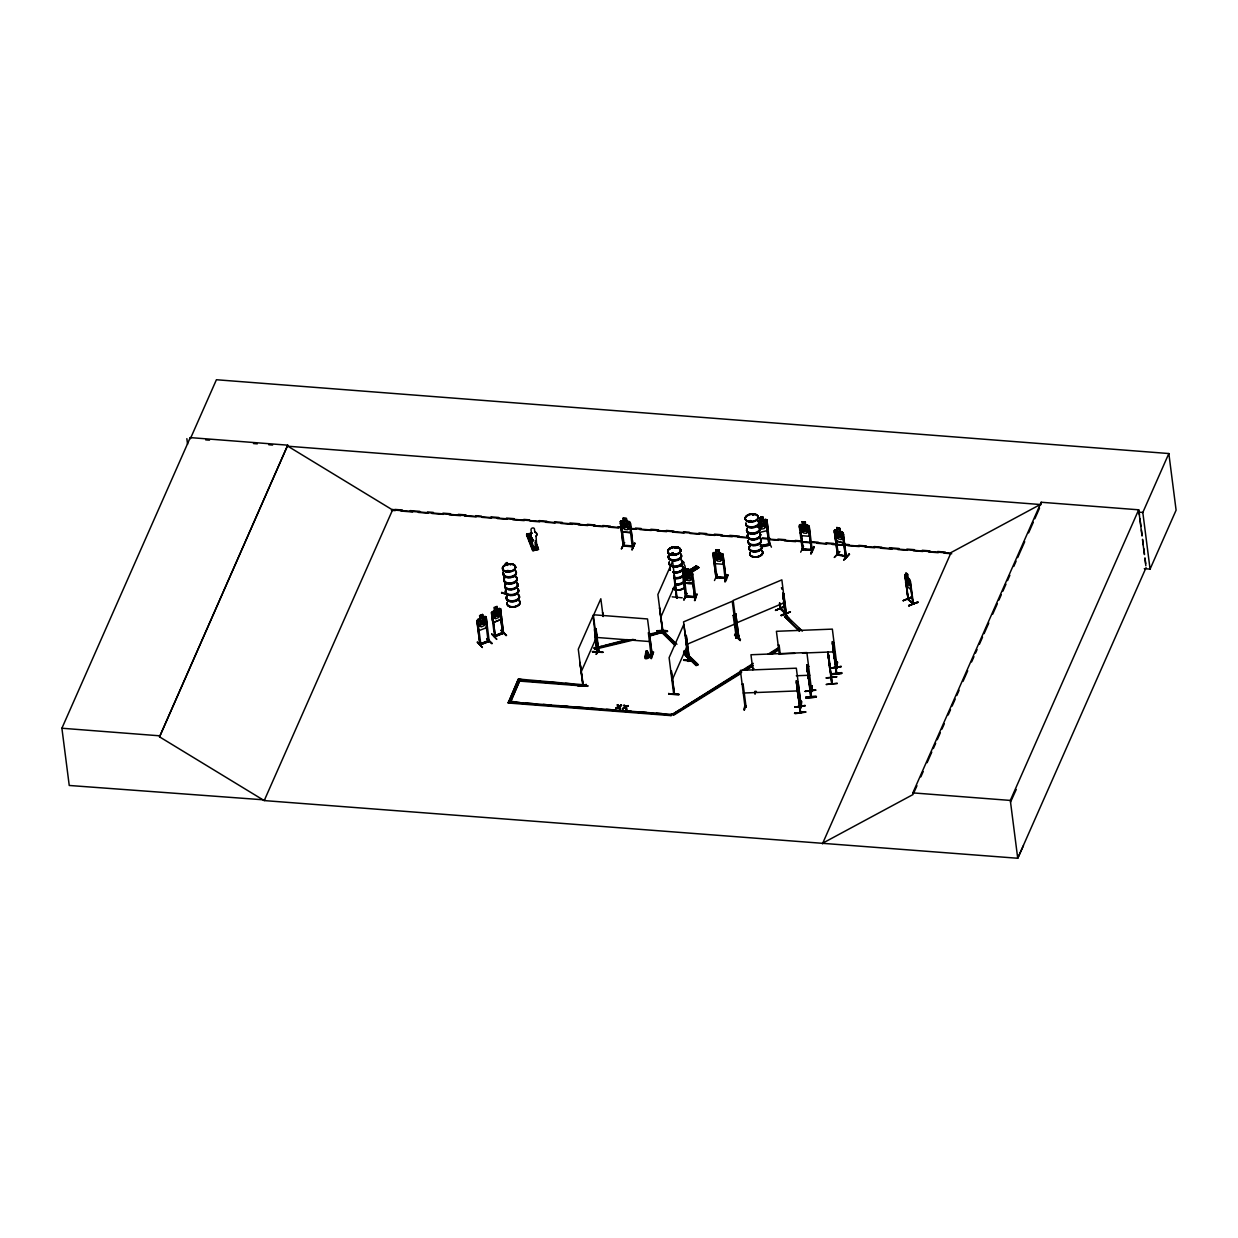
<?xml version="1.0" encoding="UTF-8"?>
<svg xmlns="http://www.w3.org/2000/svg" width="1238" height="1238" viewBox="0 0 1238 1238"><rect width="100%" height="100%" fill="white"/><g stroke="black" fill="none" stroke-linecap="round" stroke-linejoin="round"><path stroke-width="1.5" d="M587.694 686.316L577.512 685.604L587.756 685.666M587.802 685.976L577.604 684.831M657.099 630.978C666.369 628.811 675.236 633.144 657.099 630.978L667.39 631.38L657.223 630.637M668.799 693.729L678.935 694.162M678.857 694.812L668.69 694.1L678.966 694.487M479.818 644.874C482.015 644.967 479.973 642.599 480.994 644.689M488.964 640.325L479.71 644.054L480.901 643.806M488.112 640.634L488.468 641.717L479.973 644.766M499.657 610.736L502.767 633.608L499.657 610.736L500.663 610.582L503.386 633.051L494.318 636.703L494.256 635.79L503.139 632.216M535.574 547.041L535.033 547.784L535.296 546.345M645.71 656.094L646.329 655.598C643.621 643.961 652.72 657.007 647.551 657.517C641.826 658.368 649.687 642.599 645.524 656.682M838.157 554.284L837.136 554.005L846.235 556.388M837.244 554.872L838.435 554.903L837.476 554.609M845.214 556.156L845.987 556.404M846.513 557.007L845.322 556.945L846.111 557.193M582.603 685.604L583.16 684.413M597.242 651.405L597.459 652.937L593.002 615.89L578.285 649.207L582.928 685.697L582.696 684.227M596.995 652.89L594.874 635.651M662.872 630.39L659.529 607.734L662.438 630.39M677.093 598.171L672.59 561.247L657.873 594.549L662.624 630.916M671.46 670.903L674.447 693.636C673.751 691.454 673.689 695.199 674.292 692.769M673.689 694.131L669.108 657.688L683.825 624.37L688.87 660.844M674.401 693.636L671.12 670.888M688.591 661.386L683.546 621.878L732.231 601.281L737.043 637.972L735.976 638.096L736.827 636.827L737.167 637.849M645.865 657.192L647.01 651.018L649.083 656.759M783.02 598.991L783.267 596.762M910.843 587.121L910.564 589.458L906.479 585.605M743.094 684.103L742.119 684.366L743.094 684.103L746.081 706.975L744.936 707.053L745.059 705.908L746.003 706.387M743.976 710.086L745.23 703.308L744.471 709.947M744.44 709.622L745.199 703.664M745.059 707.037L746.081 706.975M744.812 706.202L745.787 705.908M745.895 706.697L745.941 706.186M754.963 691.253L755.056 694.317M778.176 645.075L779.12 645.029L780.265 654.345M797.133 681.999L798.092 681.968L797.133 681.999L800.119 704.933L801.079 704.84L796.328 668.195L740.386 670.377L745.028 707.022M799.825 704.298L800.986 703.788M800.971 704.004L799.934 703.834M801.28 707.796L801.466 701.157M800.816 707.78L801.59 701.513M807.718 666.384L808.662 666.338L807.718 666.384L810.333 691.562M810.41 688.668L810.735 688.993M810.41 688.467L811.432 688.452L810.627 688.173M811.308 692.243L812.113 685.883M811.447 692.181L812.159 685.898M833.174 642.94L834.118 642.893L833.174 642.94L836.145 665.874L836.996 664.945M835.96 665.595L837.12 665.549M837.414 662.051L836.749 668.799L837.492 662.082M603.37 652.256L593.157 651.652M501.576 592.925L506.868 594.085M799.547 705.892L800.228 707.208L796.854 684.444M799.655 706.728L800.615 712.732L796.421 682.742M799.717 706.666L800.646 712.639M810.225 691.098L810.704 697.025M810.844 691.531L811.246 697.087L811.076 695.679M829.15 662.964L829.197 660.535L832.153 683.809L831.193 676.907M832.679 643.373L836.64 673.658L836.114 667.576M775.653 610.489L784.49 606.372M912.36 596.995L903.059 600.77L912.36 596.639M582.494 684.769L586.162 685.001L518.397 679.043L508.214 702.998L671.058 715.626L671.6 714.403L508.756 701.791M481.783 621.321L484.104 617.777L482.588 621.755C486.874 623.596 484.027 626.49 482.062 622.59L479.771 626.366L481.334 622.25L479.013 619.82L482.015 621.213M486.379 627.635L487.138 624.494L486.457 627.697L479.261 630.513L478.023 628.177M493.792 622.312L492.384 619.99L493.73 622.435L500.879 619.557L501.405 616.338M500.879 619.557L500.601 608.879L497.428 609.127M508.787 571.136L507.301 570.579L507.797 571.445M510.335 564.807L510.505 564.992M672.745 553.51L672.079 554.562L673.426 554.16M672.605 554.253L672.559 553.572M673.116 554.547L673.611 553.742L672.079 553.959M676.118 548.047L675.097 548.078L676.087 547.753M675.174 548.233L676.18 548.155M749.919 520.625L749.949 521.724L751.358 521.136M751.451 520.919C748.154 520.641 751.435 520.331 750.77 521.461M751.141 520.811L750.151 520.873M752.89 515.317L753.029 514.606M752.859 514.606L753.679 515.116L752.689 515.209M496.221 612.872L493.436 611.696L495.742 614.11L494.179 618.242L496.469 614.466C498.156 618.412 501.638 615.425 496.995 613.63L498.558 609.746L496.283 612.841M535.017 547.536L534.708 546.345M534.909 547.676L534.847 547.196M535.126 546.886L535.497 547.01M762.159 523.705L764.744 520.579L763.057 524.308L765.672 527.079L762.469 525.067C761.695 529.818 757.78 529.075 761.68 524.633L759.188 521.956L762.252 523.844M831.255 677.805L831.781 683.856L828.392 657.44M835.727 667.653L836.269 673.704L836.517 672.234M836.238 668.025L832.88 645.385M836.176 673.147L832.338 641.516L832.586 644.797M835.17 538.066L836.455 541.083L843.449 542.909L844.115 540.402M690.727 660.488L685.481 655.49L690.773 660.813M735.109 634.49L740.014 639.613M477.311 642.383L482.309 647.412M491.734 634.258L496.809 639.365L491.765 633.825M688.111 658.337L689.318 658.074L686.131 635.295L685.31 635.636L686.316 635.465L689.148 658.183M736.146 638.003L736.997 637.663M737.028 637.106L736.115 637.462M737.074 637.91L733.995 615.054L733.175 615.41L736.409 638.251L735.867 637.276M737.833 636.27L738.838 635.837L738.08 636.239M738.777 636.765L735.759 613.862L734.939 614.218L737.987 637.106L733.175 600.445L781.859 579.864L786.44 616.509L791.794 621.615M785.666 615.75L786.703 615.596M785.712 616.632L786.625 616.245M785.774 616.57L786.718 616.462L783.809 593.807L782.803 593.977L785.944 616.849L782.803 593.977M625.36 524.51L628.068 522.266L626.366 525.314L628.997 528.781L625.778 525.856C624.927 530.112 621.151 528.347 624.989 525.191L622.497 521.832L625.546 524.448M693.435 580.699L692.723 583.516L693.512 580.823M722.992 564.157L723.905 561.51L723.085 564.265L715.27 563.646L713.908 560.737L715.332 563.569M810.132 533.516L809.312 536.271L801.497 535.667L800.135 532.742M506.853 593.822C504.98 593.513 507.023 592.987 506.884 593.745M480.901 644.704L477.837 621.847L477.001 622.172L479.988 645.044L477.017 620.64L477.853 619.248L484.986 616.462L486.178 617.019L489.227 641.377L488.36 640.882M502.52 632.494L503.556 632.37M494.612 636.874L503.572 633.237L500.539 608.833M534.971 547.753L535.048 547.521M839.89 551.73L834.226 557.471M768.86 544.472L766.059 521.786L767.065 521.771L766.152 521.987M624.091 542.693L621.321 548.976L624.571 542.646M596.453 654.283L599.177 647.691L596.02 654.314M686.796 593.172L684.15 599.749M714.481 580.529L717.235 574.277M595.37 628.904L598.496 651.049M602.952 616.447L602.596 612.531L603.308 616.478M597.846 651.389L593.373 614.76L647.52 618.954L652.287 655.382L651.064 655.521L652.194 655.598M598.542 651.853L595.726 628.919M583.036 685.558L579.941 662.376L583.284 685.14M594.41 629.631L597.397 652.937M595.973 628.811L595.045 628.749L595.973 628.811L598.233 651.528M592.445 651.869L602.751 652.256L592.569 651.482M598.898 650.894L597.985 650.337M682.215 597.815L672.157 596.84M695.601 597.583L685.635 596.855L682.587 572.513L683.515 571.6L691.284 572.204L692.584 573.24L695.802 597.381L694.58 597.521L691.872 574.649L692.785 574.711L691.779 574.865L694.766 597.567M685.434 568.969L688.761 569.248L689.102 572.095L690.789 573.24L691.454 578.44L690.061 580.529L686.966 580.297L685.001 577.945L684.335 572.73L685.883 571.925L685.434 568.969L688.761 569.217M683.747 574.045L682.742 574.2L683.747 574.045L686.765 596.716L685.635 596.639M650.987 654.933L652.178 654.562L651.064 655.521L648.356 632.649L649.285 632.726L652.086 655.598L651.296 654.422M683.515 580.049L684.893 582.897C703.339 582.556 683.825 586.58 683.515 580.049M651.436 658.616L653.556 651.9L650.971 658.554M677.232 596.917L676.66 598.202L674.354 575.005L673.751 575.546M689.102 572.08L690.789 573.209M684.088 599.796L686.363 593.575M683.67 599.826L686.842 593.497M685.45 596.051L695.601 596.762M694.503 596.917L695.493 596.499M694.673 597.521L694.564 596.468M694.456 600.507L697.056 593.884L694.967 600.631M688.22 661.417L685.589 638.127L688.916 660.891M668.69 694.162L668.783 693.342M692.135 660.999L683.732 659.993M264.653 799.903L69.235 785.465L61.9 728.238L190.25 437.602L287.742 445.169L159.532 736.858L264.22 800.584L1017.729 858.259L1023.455 845.631M159.532 736.858L287.742 445.169M264.22 800.584L392.864 509.267M508.214 702.998L517.855 680.266L585.528 685.496L586.069 684.289M510.737 701.946L519.836 680.405L510.644 701.234L520.254 702.673M621.259 520.858L620.238 521.74L621.197 520.765L628.95 521.353L630.235 522.498L633.129 546.84L630.266 522.436M620.269 521.678L623.24 546.051L620.517 523.148L621.445 523.21L624.354 546.097L623.116 545.184M621.445 523.21L620.424 523.365M623.441 520.997L623.116 518.149L626.443 518.397L626.707 521.275L628.455 522.405L629.121 527.605L627.743 529.709L624.633 529.462L622.683 527.109L622.018 521.91L623.565 521.105L623.24 518.242M626.799 521.198L626.32 518.552L623.209 518.32M622.575 532.061L621.228 529.152L622.575 532.061L630.405 532.68L631.194 529.988M629.538 523.844L630.467 523.906L629.538 523.844L632.247 546.701L632.231 545.664L633.16 545.958M624.169 545.308L624.246 546.082M593.482 615.41L600.832 598.759L603.076 616.168M624.37 545.293L633.268 545.973M632.169 546.113L633.252 545.741M632.247 546.701L632.479 545.618M634.769 543.095L632.045 549.811L634.815 543.142M632.045 549.811L634.939 543.513M581.195 671.863L595.911 638.545M519.836 681.117L585.62 686.208L586.162 685.001M660.783 617.205L675.499 583.903M695.663 597.35L685.728 596.639L682.711 572.56L683.531 571.6L691.284 572.157L692.537 573.349L691.222 572.327M715.997 577.651L712.918 553.324L716.276 552.612L715.92 549.827M716.152 552.519L715.796 549.734L719.139 549.981L719.386 552.86L721.15 553.99L721.816 559.189L720.423 561.294L717.328 561.046L715.378 558.694L714.697 553.494L716.245 552.69M714.125 554.794L713.119 554.949L714.125 554.794L717.034 577.682L716.121 576.537M713.042 553.371L713.955 552.442L722.915 554.082L725.979 578.425L722.946 554.02L719.386 552.86L719.139 549.981M722.234 555.429L723.147 555.491L722.234 555.429L725.128 578.347M717.034 576.629L715.796 576.769M672.002 680.343L686.719 647.025M725.731 577.573C704.685 575.995 726.985 578.053 725.948 577.558M728.052 575.175C722.497 591.594 725.375 572.59 728.052 575.19M724.725 581.396L727.495 574.726M724.864 581.349L727.573 575.082M671.058 715.626L671.507 713.692M802.023 521.74L805.35 522.003L802.023 521.74L802.472 524.695L800.924 525.5L801.59 530.7L803.539 533.052L806.65 533.299L808.027 531.195L807.362 525.995L805.582 524.943L805.35 522.003M800.259 527.017L799.33 526.955L800.259 527.017L803.183 549.734L800.352 526.8M805.675 524.85L809.172 526.026L812.283 550.384L803.183 549.099L811.385 549.208M808.352 527.651L809.373 527.512L808.352 527.651L811.478 550.074M803.555 546.376L800.677 552.179M811.184 549.502L812.174 549.564M810.952 553.401C819.602 532.185 804.623 568.567 814.279 547.181M813.799 547.088L810.921 552.937M822.45 843.836L951.109 552.519L1039.734 504.81M822.744 843.155L913.04 794.533L912.839 792.877L1041.189 502.257L1138.681 509.808L1142.024 535.915M913.83 792.769L916.956 785.697M920.855 776.845L923.192 771.553M927.092 762.701L931.781 752.1M933.344 748.557L935.68 743.264M937.243 739.72L940.369 732.648M941.932 729.12L944.285 723.812M948.184 714.976L950.521 709.668M952.084 706.14L955.21 699.068M956.773 695.524L959.11 690.216M963.009 681.38L967.698 670.779M971.598 661.928L973.95 656.635M975.513 653.091L977.076 649.563M979.413 644.255L982.539 637.183M984.102 633.639L988.791 623.039M992.69 614.203L997.379 603.587M998.927 600.059L1001.279 594.751M1002.842 591.222L1005.968 584.15M1007.515 580.607L1009.868 575.299M1013.767 566.462L1016.104 561.154M1017.667 557.626L1024.708 541.718M1028.608 532.866L1033.297 522.266M1034.844 518.722L1039.533 508.122M1146.079 567.623L1017.729 858.259L1010.316 800.429L1138.681 509.808M1144.299 568.66L1150.071 569.109L1142.813 512.47L1168.842 453.541L216.418 379.741L190.389 438.67L190.25 437.602M1150.071 569.109L1176.1 510.18L1168.842 453.541M1010.533 802.085L1016.259 789.457M684.599 582.293L689.597 572.142M780.574 608.431L780.884 608.291M780.574 609.266L779.414 603.107M785.202 612.206L785.418 613.646L780.064 608.802M784.861 613.166L783.437 601.807M905.365 576.985L908.119 599.625L905.024 574.432L909.945 579.709L913.071 604.067L909.62 580.916L910.425 581.226L913.381 603.927L907.593 598.403L908.491 598.65M912.437 602.813L913.304 603.014L912.53 603.571M494.117 635.914L494.643 636.905L491.424 612.516L494.395 610.349M491.594 612.562L499.347 608.276L500.601 608.879M506.961 571.322C510.489 571.646 505.893 570.656 508.462 570.517M749.624 520.842L750.29 521.538M749.748 520.78L750.971 520.641M760.952 545.803L768.783 543.884M769.773 543.652C771.8 547.66 747.087 547.103 769.974 544.194M533.021 539.969L530.793 540.341L532.974 539.691M535.187 540.588L538.592 549.486L532.711 550.771L526.521 534.785L532.015 533.269M531.969 532.974L526.831 534.073L533.114 550.492L526.846 534.537L527.868 534.151L534.367 550.415M531.427 533.733L530.777 533.888M535.11 544.116L536.936 549.842M526.831 534.073L533.392 549.935L537.725 549.007L537.973 547.738L538.174 549.223L537.168 549.44M836.764 527.527L839.751 528.301L836.764 527.527L837.074 530.375L836.888 527.636M837.414 554.918L834.273 530.529L835.093 529.787L843.217 532.851L846.235 557.193M835.263 532.417L834.443 532.201L835.263 532.417L838.018 555.119M840.06 531.148L839.751 528.301L842.242 537.741L841.035 539.582L838.25 538.855L836.47 536.24L835.805 531.04L837.182 530.498M841.979 531.659L843.155 532.913L846.235 557.239M836.455 541.083L843.449 542.909M842.521 534.321L843.527 534.336L842.521 534.321L845.492 557.023M837.461 553.819L837.337 554.856L846.359 556.93M845.415 556.976L845.399 555.924M849.036 553.726C846.529 559.53 838.018 563.832 849.578 554.33M843.852 559.978L849.191 554.175M780.095 608.864L780.451 607.827M907.733 599.146L913.01 604.02M811.509 688.421L811.432 689.287L806.897 652.565L750.955 654.747L752.89 669.851M683.577 571.693L682.664 572.621L683.562 571.755M835.093 529.787L834.211 530.591L837.646 554.655M506.915 562.47C501.7 567.577 509.236 558.694 507.301 565.441M508.725 564.126L507.224 565.41L506.853 562.625M501.56 593.017L501.839 592.228M507.271 570.532L507.487 571.414M532.928 540.387L530.762 540.108L532.944 539.443M694.797 566.958C699.857 563.847 691.408 571.306 689.195 571.585M696.499 566.431L688.777 571.352M598.821 650.677L597.753 650.6M716.013 577.372L726.025 578.131M802.224 549.378L812.376 550.167M835.851 664.775L836.888 664.698M836.857 664.976L836.037 665.007M836.95 665.796L832.354 629.121L776.412 631.303L779.321 654.391M811.509 689.241L810.704 689.318M799.934 704.67L800.986 704.623M800.847 704.066L799.903 703.788M506.327 592.832L506.512 593.606M506.373 594.271L503.108 571.476M685.156 573.101L684.815 567.7A2.352 1.207 57 0 0 684.103 564.543L683.778 562.253M689.845 570.192L691.206 569.078L693.651 570.579L691.206 569.078M692.444 568.273C698.959 570.997 689.535 568.784 693.837 567.375L696.267 568.675M685.512 573.008L696.189 566.06L698.851 567.669L691.16 572.621M688.607 571.136L696.189 566.06M688.993 573.055L698.201 567.221M698.82 567.685L690.68 572.358L698.665 567.468M620.749 705.026L618.938 706.697L621.522 705.087L620.811 705.505M625.778 707.563L625.469 706.728L628.115 705.598L625.778 707.563L626.722 709.374L625.113 707.409L622.497 709.034L625.113 707.409M628.177 706.062L625.53 707.208L623.952 705.273L624.819 705.815M618.536 706.898L615.905 708.523L618.536 706.898L620.13 708.863L619.139 706.589L621.522 705.087M615.859 708.059L618.288 706.542L617.36 704.762L618.938 706.697M615.905 708.523L618.288 706.542M620.13 708.863L619.186 707.053L621.584 705.552M622.435 708.569L624.865 707.053L622.497 709.034M628.115 705.598L625.716 707.099L626.722 709.374M740.138 673.936L673.58 715.255L672.203 714.481L753.292 663.367M767.9 654.298L779.259 647.242M672.203 714.481L680.327 709.436M683.562 707.424L740.386 672.141M743.636 670.129L751.76 665.085M769.618 654.004L777.727 648.96M672.11 713.769L673.487 714.558L741.67 672.219M744.92 670.207L753.044 665.162M770.903 654.066L779.012 649.037M746.638 669.897L753.122 665.874M772.605 653.772L779.104 649.749M785.526 615.797L786.424 615.456M527.249 534.661L533.485 550.57M480.886 643.868L487.973 640.975M684.335 572.745L685.883 571.941M691.191 569.898L692.382 569.743L691.485 570.486M685.744 595.788L686.548 595.88M686.471 596.143L686.564 596.917M598.728 650.662L597.939 650.615M598.836 651.482L596.066 628.595M623.55 545.772L633.469 546.577M633.222 546.809L623.426 546.051M725.917 578.394L716.013 577.604L712.949 553.262M802.332 549.393C802.889 547.8 802.719 548.589 802.317 549.687L799.144 525.33L802.503 524.633M812.143 550.399L802.332 549.657M836.161 673.039L836.501 672.389M810.72 696.313L811.292 696.963L808.228 673.828L808.089 675.948M784.706 606.218L775.406 610.334L784.768 606.682M780.621 609.204L780.203 603.401M781.023 615.131L790.386 611.835L781.333 615.75M781.085 615.503L790.401 611.881M907.609 574.37L909.002 585.559L906.201 581.009L905.953 572.714L907.717 574.324M905.551 582.386L906.448 585.667L905.659 582.355M910.425 581.226L909.62 580.916M908.042 599.006L912.391 602.937M908.63 605.49L918.054 602.318L908.677 605.568M735.124 614.388L735.945 614.033M734.18 615.224L733.175 615.41M782.989 594.147L783.809 593.807M784.583 613.646L789.426 618.691M740.479 639.473C723.317 622.853 751.512 652.225 734.923 635.017M688.142 657.378L689.21 657.254L688.436 657.657M689.241 657.486L688.343 657.657M737.848 636.874L738.668 636.533L735.759 613.862M738.947 636.688L738.158 637.028M688.297 658.508L689.21 658.121M675.252 645.741L661.231 631.767L662.995 631.009L676.938 644.271M661.324 632.479L663.088 631.72L675.639 643.652M645.865 654.825C640.17 664.249 659.096 653.54 645.88 654.902M736.084 623.116L784.768 602.519M686.456 644.534L735.124 623.937M799.408 631.287L784.567 616.555L786.347 615.797L802.425 631.101M784.66 617.267L786.44 616.509M683.531 652.983L696.066 664.914L697.938 664.868L696.158 665.626L683.624 653.695M483.021 617.251L482.603 614.404L479.57 615.626L479.988 618.474M482.572 614.605L479.74 615.735L480.096 618.536L478.688 620.068L479.354 625.267L481.164 626.892L483.996 625.747L485.234 622.9L484.569 617.7L482.928 617.391L482.526 614.543M492.43 613.893L495.293 636.641L492.43 613.893L491.594 614.218M485.234 618.861L486.24 618.706L485.234 618.861L488.221 641.733M493.745 622.265L500.74 619.449M501.081 630.575L506.574 635.434L501.576 630.312M486.673 638.7L492.167 643.559L487.184 638.483M494.535 636.069L502.38 632.835M480.081 645.013L489.149 641.361M688.885 657.935L688.777 657.115M495.014 636.363L495.355 635.914M488.824 640.356L489.072 641.145M646.329 655.598L647.242 655.335M624.509 542.708L621.77 548.558M759.823 517.902C765.053 513.569 761.525 522.235 765.657 519.341L766.987 520.099L765.626 519.449L757.95 521.322C762.747 521.863 757.099 515.704 763.181 517.144L763.444 520.053L765.223 520.579L765.889 525.779L764.511 528.425L761.401 529.183L759.451 527.373L758.786 522.157L760.333 520.827L759.946 517.979M759.327 532.51L767.158 530.638L767.916 527.527L766.956 520.037M769.866 543.374L768.767 543.606L769.788 543.683M771.429 547.181L768.628 540.929M635.079 639.613L594.766 649.3L594.24 648.17L627.14 639.535M649.13 634.258L661.943 631.179L662.469 632.309L649.733 636.1M594.24 648.17L601.575 646.406M605.243 645.524L623.565 641.129M651.049 634.521L662.036 631.891L662.562 633.02M594.147 647.459L594.673 648.588L633.16 639.35M649.641 635.388L662.469 632.309M530.885 534.955L527.496 535.992L530.932 535.249M531.303 536.039L527.914 537.075M531.922 537.663L528.549 538.685L531.969 537.957M532.479 539.103L529.09 540.124L532.51 539.397M533.098 540.712L529.725 541.749L533.145 541.006M534.414 547.026L535.977 546.685C538.251 552.628 531.148 547.134 536.023 546.825M533.33 548.063L536.797 547.444L536.054 536.255A3.528 2.832 -21.1 0 0 534.785 531.953L534.831 532.077A3.528 2.832 -21.1 0 1 536.1 536.379L536.054 536.255M537.106 547.382L532.773 548.326L532.216 547.227L532.402 548.697L537.54 547.598L537.354 546.128L537.725 549.007M532.851 548.852L533.392 549.935M811.494 550.028L808.46 527.434M800.847 704.871L798.061 682.184M769.726 543.389L769.742 544.194M672.698 553.618L673.673 553.696M769.092 544.658L766.059 521.786M832.509 643.543L832.957 648.31M832.973 647.644L833.035 649.362L832.586 642.924M828.067 653.432L828.237 654.608M831.224 678.238L828.764 655.026L828.918 660.102M828.578 658.508L827.851 652.643M833.994 656.836L832.88 647.304M828.377 656.48L828.501 657.858L827.742 651.683L831.348 678.347M828.671 659.498L828.485 657.796M829.445 664.744L828.841 659.235M806.975 666.911L806.897 664.961L810.379 691.655M807.47 668.922L807.362 668.133L808.46 677.944M807.408 669.773L807.501 671.754M830.683 667.916L841.19 666.771M841.639 672.621L831.147 673.843L841.732 673.441L831.224 674.586L841.701 673.023M841.701 673.101L831.193 674.199M808.166 676.954L808.445 678.409L807.996 673.58C808.894 678.764 806.975 667.607 807.826 672.296M826.195 677.851L836.702 676.691M826.21 678.068L836.718 676.907M796.56 681.983L797.876 694.069M808.847 682.37L808.569 677.542M796.823 686.719L797.241 687.926L796.839 685.403L797.117 688.405L796.313 680.575L800.119 712.655M837.228 683.252C818.101 685.62 827.386 683.949 837.244 683.577M797.334 690.046L797.504 691.562M805.242 691.361L815.749 690.216M805.257 691.531L815.734 689.984L805.226 691.16M798.077 695.895L797.055 687.724M805.69 697.288C824.957 694.162 814.031 699.346 805.69 697.242M805.783 698.062L816.275 696.87M805.752 697.69L816.26 696.545M794.657 706.991L805.164 705.83M805.629 711.773C786.919 714.605 795.136 712.84 805.659 712.082M795.106 712.856L795.198 713.676L805.675 712.159M780.404 608.57L785.728 613.506L784.227 602.117M912.793 602.612L912.855 604.005M716.802 577.728L716.709 576.877M836.068 665.827L836.981 665.533M756.433 691.423L755.52 691.438M779.306 653.958L794.75 653.37M802.456 653.06L835.248 651.792M796.297 675.762L809.807 675.236M743.28 693.032L799.222 690.85M734.505 635.171L739.798 640.123M486.782 638.591L491.734 643.652M780.574 609.204L779.723 602.968M785.31 612.81L780.915 608.539M686.146 569.65L688.142 569.789L688.266 570.749L686.27 570.594L686.146 569.65L688.142 569.82M686.254 570.579L688.266 570.718M689.117 573.086L684.815 572.668L687.307 576.01C683.113 579.152 687.508 580.993 688.096 576.676L691.315 579.585L688.684 576.134C692.429 573.179 688.761 571.306 687.879 575.422L685.898 572.838L686.672 578.069L689.783 578.316L689.117 573.086L686.007 572.869M686.672 578.069L689.783 578.285M690.061 580.529L686.951 580.297L685.016 577.945M686.688 596.128L694.487 596.716M592.445 651.699L602.627 652.457M693.729 660.643L683.608 660.365M683.608 660.21L692.104 660.844M205.678 439.861L209.501 440.155M253.481 443.56L257.303 443.854M268.77 444.751L272.592 445.046M1138.975 512.176L1142.813 512.47M800.15 524.51L807.81 525.113M394.798 509.422L402.489 510.01M410.196 510.613L419.821 511.356M427.512 511.959L433.3 512.393M442.925 513.151L450.617 513.739M458.323 514.343L466.014 514.931M475.64 515.673L481.412 516.122M491.037 516.88L498.744 517.469M506.435 518.072L514.141 518.66M523.767 519.403L529.539 519.852M539.164 520.61L546.871 521.198M554.562 521.802L562.269 522.39M569.96 522.993L579.585 523.736M587.292 524.324L594.983 524.927M602.689 525.531L610.396 526.119M618.087 526.723L621.94 527.017M635.419 528.053L641.191 528.502M650.817 529.26L658.508 529.849M666.214 530.452L673.905 531.04M683.531 531.783L689.318 532.232M698.944 532.974L706.635 533.578M714.341 534.182L722.033 534.77M729.739 535.373L739.365 536.116M762.453 537.911L770.16 538.499M777.866 539.103L785.557 539.691M795.183 540.433L800.955 540.882M810.581 541.625L818.287 542.229M825.978 542.832L833.685 543.42M843.31 544.163L849.082 544.612M858.708 545.354L866.399 545.958M874.105 546.562L881.812 547.15M889.503 547.753L899.128 548.496M906.835 549.084L914.526 549.687M922.233 550.276L929.924 550.879M937.63 551.483L945.321 552.071M621.631 527.697L392.57 509.948L287.881 446.222L1041.096 504.578L1041.189 502.257M631.256 528.44L748.681 537.54M760.24 538.437L950.799 553.2M391.409 510.335L395.262 510.629M401.05 511.077L412.594 511.975M418.367 512.424L428.008 513.166M431.845 513.461L443.405 514.358M449.177 514.807L460.737 515.704M464.59 515.998L476.135 516.896M481.922 517.345L491.548 518.088M497.32 518.536L506.946 519.279M512.718 519.728L524.278 520.625M530.05 521.074L539.675 521.817M545.463 522.266L555.088 523.009M560.86 523.457L572.42 524.355M578.192 524.804L587.818 525.546M593.59 525.995L603.231 526.738M609.003 527.187L618.629 527.93M630.188 528.827L635.961 529.276M639.814 529.57L651.358 530.468M657.146 530.916L666.771 531.659M672.544 532.108L684.103 533.005M689.876 533.454L699.501 534.197M705.273 534.646L714.899 535.389M720.686 535.837L732.231 536.735M738.018 537.184L747.644 537.926M768.813 539.567L778.454 540.31M784.227 540.758L795.771 541.656M801.559 542.105L811.184 542.848M816.956 543.296L826.582 544.039M832.369 544.488L843.914 545.385M847.767 545.679L859.327 546.577M865.099 547.026L874.724 547.769M880.497 548.217L892.056 549.115M897.829 549.564L907.454 550.306M913.242 550.755L922.867 551.498M928.639 551.947L938.265 552.705M944.037 553.154L951.743 553.742M622.683 531.907L630.343 532.51M715.765 549.796L719.108 550.059M718.071 556.032L720.748 553.85L719.061 556.899L721.677 560.365L718.458 557.44C717.684 561.727 713.63 559.916 717.669 556.775L715.177 553.417L718.164 555.816M685.527 569.155L688.638 569.387M596.283 637.415L650.414 641.609M526.011 680.343L518.397 679.043M533.532 680.915L541.037 681.504M550.446 682.231L557.967 682.819M565.472 683.391L572.993 683.98M617.36 704.762L618.18 704.824M619.263 708.322L620.068 708.384M626.66 708.894L625.902 709.312M525.995 703.122L535.574 703.865M543.234 704.453L550.91 705.056M558.57 705.645L568.149 706.387M575.809 706.991L583.469 707.579M591.13 708.167L598.805 708.77M606.465 709.359L614.125 709.947M623.704 710.689L631.365 711.293M639.025 711.881L646.7 712.469M656.279 713.212L662.021 713.661M508.122 702.302L670.965 714.914M912.839 792.877L1010.316 800.429M61.9 728.238L159.393 735.79M845.647 556.76L842.707 534.12M673.101 553.479L673.286 553.51A6.577 3.853 -7.3 0 0 671.723 553.928M624.231 545.045L623.256 544.937L624.323 545.014M839.472 551.684L834.629 557.177M838.358 554.315L845.43 556.156M501.808 592.723L506.93 594.549M682.602 561.124L683.67 562.315M670.052 568.01L670.083 568.01A6.608 3.869 -7.3 0 0 670.098 570.037A6.592 3.869 -7.3 0 1 670.129 568.041M648.186 655.351L649.254 656.171M484.986 616.462L486.178 617.019M760.921 546.407L760.859 545.602L760.875 546.732M696.174 565.859L698.588 567.159M694.781 566.772L697.195 568.072M689.814 569.991L692.243 571.291M912.143 596.809L903.291 600.569M798.495 627.991L801.172 630.544M784.567 616.555L799.315 630.575M683.902 650.909L697.845 664.172M683.995 651.621L697.938 664.868M661.231 631.767L675.159 645.029M501.019 630.096L506.063 635.636M477.837 621.847L477.001 622.172M477.326 641.965L482.387 647.505M623.952 705.273L624.927 707.517M617.422 705.242L618.35 707.006M624.757 705.335L625.469 706.728M618.598 707.378L619.325 708.801M781.565 587.725L782.308 589.273L781.457 587.771M835.325 538.019L836.563 540.944M646.948 650.94L648.929 655.66M535.42 542.12L538.174 549.223M534.831 532.077L534.429 529.013A1.764 1.408 -21.1 0 0 532.541 527.976A1.764 1.408 -21.1 0 0 531.009 529.756L531.396 532.804A3.528 2.832 -21.1 0 0 531.257 537.416L533.377 548.186M535.095 542.554L537.246 547.861M531.21 537.292L531.257 537.416A3.528 2.832 -21.1 0 1 531.35 532.696M529.694 537.942L533.779 548.62M528.533 536.1L533.238 548.759M646.84 650.894L647.737 653.865M646.87 651.188L648.464 657.254M683.484 572.08L682.85 568.335L683.376 572.142A6.592 3.869 -7.3 0 0 682.819 571.383M833.623 653.509L833.901 655.01L833.607 652.674M829.135 663.661L829.336 664.883M797.597 692.584L797.798 693.806M797.303 688.158L798.386 697.969L797.643 691.903M797.365 689.009L797.024 686.734M833.282 648.851C832.416 644.039 834.35 655.289 833.437 650.136L833.932 654.593L832.849 644.952M833.994 656.759L834.412 658.91L834.025 654.097M798.077 695.818L798.386 697.969L797.953 695.833M797.891 693.574L797.597 689.814L797.86 693.11M828.764 655.026L829.414 665.162M808.151 676.041L808.414 678.176M647.551 657.517L646.731 651.234L646.592 657.502M1138.991 511.217L1139.471 514.962M1139.95 518.707L1140.91 526.196M1141.39 529.941L1142.117 535.559M1142.597 539.304L1143.308 544.921M1143.788 548.666L1144.516 554.284M1144.995 558.029L1145.707 563.646M1142.504 539.644L1144.407 554.578M1144.887 558.307L1145.846 565.766M906.402 582.51L908.259 599.641L904.699 574.881M835.449 532.216L838.25 555.104M809.033 526.119L809.977 533.563M810.828 697.149L806.774 664.976L807.408 671.166M783.02 592.677L783.747 598.341M766.848 520.099L769.897 544.503M688.668 569.31L688.993 572.188M682.215 561.65L682.37 563.754A2.352 1.207 57 0 0 682.525 566.478M673.998 577.372L676.629 598.264M503.634 573.473L504.361 579.136M504.856 582.912L506.296 594.24M491.532 612.501L492.445 620.037M486.132 616.957L487.045 624.525M487.942 640.727L488.051 641.563M477.172 620.687L478.131 628.115M186.861 438.654L187.572 444.272M646.685 650.894L647.056 653.85M833.623 650.739L834.025 654.144L833.514 650.755M829.429 664.311L828.949 660.287L829.924 669.062L829.197 662.98M684.815 567.7L685.264 573.024M833.391 650.6L833.545 652.503M797.21 683.949L796.792 683.701M759.637 528.719A6.592 3.869 -7.3 0 1 753.261 534.135A6.592 3.869 -7.3 0 1 746.963 529.756M757.95 527.109A6.592 3.869 -7.3 0 1 758.987 527.837M757.966 526.707A6.685 3.915 -7.3 0 1 754.948 533.547A6.685 3.915 -7.3 0 1 746.824 529.384M759.575 532.727A6.561 3.838 -7.3 0 1 753.896 538.994A6.561 3.838 -7.3 0 1 748.278 533.655A6.608 3.869 -7.3 0 0 753.911 539.164A6.608 3.869 -7.3 0 0 759.637 532.866M758.213 521.183A6.685 3.915 -7.3 0 1 754.143 527.295A6.685 3.915 -7.3 0 1 745.787 524.169M757.795 526.073A6.577 3.853 -7.3 0 1 754.824 532.804A6.577 3.853 -7.3 0 1 746.839 528.703M758.167 521.585A6.577 3.853 -7.3 0 1 754.159 527.605A6.577 3.853 -7.3 0 1 745.941 524.525M757.919 526.382A6.685 3.915 -7.3 0 1 758.275 531.675A6.685 3.915 -7.3 0 1 749.361 533.098A6.685 3.915 -7.3 0 1 747.458 528.053M758.167 520.873A6.685 3.915 -7.3 0 1 753.246 527.156A6.685 3.915 -7.3 0 1 745.972 522.807M758.043 520.533A6.592 3.869 -7.3 0 1 754.035 526.568A6.592 3.869 -7.3 0 1 745.787 523.473M761.262 545.649A6.592 3.869 -7.3 0 1 755.551 551.947A6.592 3.869 -7.3 0 1 749.903 546.577M760.24 544.534A6.685 3.915 -7.3 0 1 760.612 549.827A6.685 3.915 -7.3 0 1 751.683 551.235A6.685 3.915 -7.3 0 1 749.779 546.19M761.85 550.554A6.561 3.838 -7.3 0 1 757.022 556.713A6.561 3.838 -7.3 0 1 749.903 552.457M759.683 533.655A6.561 3.838 -7.3 0 1 754.004 539.923A6.561 3.838 -7.3 0 1 748.402 534.584M761.912 550.678A6.608 3.869 -7.3 0 1 757.052 556.883A6.608 3.869 -7.3 0 1 749.872 552.597M759.699 533.315A6.608 3.869 -7.3 0 1 753.973 539.613A6.608 3.869 -7.3 0 1 748.309 534.243M760.503 539.01A6.685 3.915 -7.3 0 1 755.567 545.293A6.685 3.915 -7.3 0 1 748.309 540.944M761.122 544.612A6.577 3.853 -7.3 0 1 755.412 550.895A6.577 3.853 -7.3 0 1 749.779 545.54M760.457 539.412A6.577 3.853 -7.3 0 1 755.598 545.587A6.577 3.853 -7.3 0 1 748.448 541.316M761.262 544.937A6.685 3.915 -7.3 0 1 755.459 551.328A6.685 3.915 -7.3 0 1 749.733 545.881M760.457 538.685A6.685 3.915 -7.3 0 1 755.52 544.968A6.685 3.915 -7.3 0 1 748.263 540.635M760.983 539.242A6.592 3.869 -7.3 0 1 754.607 544.658A6.592 3.869 -7.3 0 1 748.309 540.279M681.473 560.86A6.592 3.869 -7.3 0 1 680.405 565.642A6.592 3.869 -7.3 0 1 672.482 566.911M671.135 566.4A6.592 3.869 -7.3 0 1 669.449 562.779M681.504 560.474A6.685 3.915 -7.3 0 1 680.42 565.317A6.685 3.915 -7.3 0 1 672.389 566.602M671.011 566.091A6.685 3.915 -7.3 0 1 669.325 562.408M682.153 566.122A6.592 3.869 -7.3 0 0 681.117 565.395A6.608 3.869 -7.3 0 1 682.153 566.106M681.039 565.054A6.561 3.838 -7.3 0 1 681.565 570.084A6.561 3.838 -7.3 0 1 673.132 571.77M681.086 565.162A6.608 3.869 -7.3 0 1 681.627 570.254A6.608 3.869 -7.3 0 1 673.116 571.941M670.067 569.836A6.608 3.869 -7.3 0 1 670.083 567.809A6.561 3.838 -7.3 0 0 670.098 569.666A6.561 3.838 -7.3 0 1 670.238 568.598M680.714 554.222A6.685 3.915 -7.3 0 1 674.911 560.597A6.685 3.915 -7.3 0 1 669.185 555.15M671.63 553.51A6.685 3.915 -7.3 0 1 673.24 552.984M681.333 559.824A6.577 3.853 -7.3 0 1 680.266 564.59A6.577 3.853 -7.3 0 1 672.358 565.859M670.996 565.348A6.577 3.853 -7.3 0 1 669.325 561.743M680.668 554.624A6.577 3.853 -7.3 0 1 674.958 560.907A6.577 3.853 -7.3 0 1 669.325 555.537M681.473 560.149A6.685 3.915 -7.3 0 1 680.389 564.992A6.685 3.915 -7.3 0 1 672.342 566.277M670.981 565.766A6.685 3.915 -7.3 0 1 669.278 562.098M680.668 553.897A6.685 3.915 -7.3 0 1 674.865 560.288A6.685 3.915 -7.3 0 1 669.139 554.841M671.584 553.2A6.685 3.915 -7.3 0 1 673.193 552.674M680.544 553.572A6.592 3.869 -7.3 0 1 674.818 559.87A6.592 3.869 -7.3 0 1 669.185 554.485M682.834 567.577A6.561 3.838 -7.3 0 1 680.482 571.832A6.561 3.838 -7.3 0 1 673.255 572.699M681.148 565.983A6.561 3.838 -7.3 0 1 682.184 566.695M682.834 567.221A6.608 3.869 -7.3 0 1 680.467 571.523A6.608 3.869 -7.3 0 1 673.178 572.389M670.129 570.285A6.608 3.869 -7.3 0 1 670.145 568.257M681.148 565.611A6.608 3.869 -7.3 0 1 682.184 566.339M685.078 586.827A6.592 3.869 -7.3 0 1 679.569 590.124A6.592 3.869 -7.3 0 1 673.039 588.746M684.428 583.934A6.592 3.869 -7.3 0 1 685.295 585.806M684.351 583.578A6.561 3.838 -7.3 0 1 681.937 589.056A6.561 3.838 -7.3 0 1 673.039 588.375M683.732 582.572A6.592 3.869 -7.3 0 1 674.772 584.723M683.469 574.277A6.592 3.869 -7.3 0 1 673.828 577.434M683.732 581.906A6.685 3.915 -7.3 0 1 674.633 584.088M683.763 582.231A6.685 3.915 -7.3 0 1 674.679 584.413M684.258 580.529A6.577 3.853 -7.3 0 1 674.633 583.671M683.577 575.33A6.577 3.853 -7.3 0 1 673.967 578.471M683.639 574.974A6.685 3.915 -7.3 0 1 673.874 578.161M682.989 572.033A6.685 3.915 -7.3 0 1 683.655 572.931M682.927 575.655A6.685 3.915 -7.3 0 1 673.828 577.837M682.958 571.708A6.685 3.915 -7.3 0 1 683.608 572.606M684.413 583.717A6.608 3.869 -7.3 0 1 681.983 589.226A6.608 3.869 -7.3 0 1 673.008 588.53M516.958 578.626A6.577 3.853 -7.3 0 1 510.613 584.027A6.577 3.853 -7.3 0 1 504.315 579.663M515.271 577.032A6.577 3.853 -7.3 0 1 516.308 577.744M517.02 578.239A6.685 3.915 -7.3 0 1 510.567 583.732A6.685 3.915 -7.3 0 1 504.16 579.291M515.302 576.614A6.685 3.915 -7.3 0 1 516.354 577.341M516.989 583.005A6.577 3.853 -7.3 0 1 511.279 589.288A6.577 3.853 -7.3 0 1 505.646 583.949A6.577 3.853 -7.3 0 0 511.279 589.288A6.577 3.853 -7.3 0 0 516.989 583.021A6.608 3.869 -7.3 0 1 511.279 589.288A6.608 3.869 -7.3 0 1 505.615 583.903M516.942 582.634A6.577 3.853 -7.3 0 1 511.232 588.917A6.577 3.853 -7.3 0 1 505.599 583.547M515.55 571.089A6.685 3.915 -7.3 0 1 510.629 577.372A6.685 3.915 -7.3 0 1 503.371 573.039M515.147 575.98A6.577 3.853 -7.3 0 1 512.161 582.711A6.577 3.853 -7.3 0 1 504.176 578.61M515.519 571.492A6.577 3.853 -7.3 0 1 510.66 577.682A6.577 3.853 -7.3 0 1 503.51 573.411M515.256 576.289A6.685 3.915 -7.3 0 1 515.627 581.581A6.685 3.915 -7.3 0 1 506.713 583.005A6.685 3.915 -7.3 0 1 504.795 577.96M515.519 570.78A6.685 3.915 -7.3 0 1 510.582 577.063A6.685 3.915 -7.3 0 1 503.324 572.714M515.379 570.455A6.577 3.853 -7.3 0 1 510.52 576.629A6.577 3.853 -7.3 0 1 503.371 572.358M518.598 595.571A6.577 3.853 -7.3 0 1 512.888 601.854A6.577 3.853 -7.3 0 1 507.255 596.484M517.592 594.441A6.685 3.915 -7.3 0 1 517.948 599.734A6.685 3.915 -7.3 0 1 509.035 601.142A6.685 3.915 -7.3 0 1 507.116 596.097M519.264 600.817A6.577 3.853 -7.3 0 1 514.42 607.007A6.608 3.869 -7.3 0 1 507.24 602.72L507.193 602.705A6.577 3.853 -7.3 0 0 514.42 607.007A6.608 3.869 -7.3 0 0 519.295 600.801M519.217 600.445A6.577 3.853 -7.3 0 1 514.374 606.635A6.577 3.853 -7.3 0 1 507.224 602.364M517.051 583.562A6.577 3.853 -7.3 0 1 511.356 589.845A6.577 3.853 -7.3 0 1 505.723 584.475M519.264 600.585A6.608 3.869 -7.3 0 1 514.389 606.79A6.608 3.869 -7.3 0 1 507.209 602.504M517.035 583.237A6.608 3.869 -7.3 0 1 511.309 589.551A6.608 3.869 -7.3 0 1 505.661 584.166M517.84 588.917A6.685 3.915 -7.3 0 1 512.903 595.199A6.685 3.915 -7.3 0 1 505.646 590.851M518.459 594.519A6.577 3.853 -7.3 0 1 512.749 600.801A6.577 3.853 -7.3 0 1 507.116 595.447M517.794 589.319A6.577 3.853 -7.3 0 1 512.95 595.493A6.577 3.853 -7.3 0 1 505.8 591.222M518.598 594.844A6.685 3.915 -7.3 0 1 512.795 601.235A6.685 3.915 -7.3 0 1 507.069 595.788M517.794 588.592A6.685 3.915 -7.3 0 1 512.872 594.874A6.685 3.915 -7.3 0 1 505.599 590.541M518.304 589.149A6.577 3.853 -7.3 0 1 511.959 594.549A6.577 3.853 -7.3 0 1 505.661 590.186M909.713 585.125L907.856 581.102L906.68 582.417L907.408 580.142L905.891 575.949L907.671 579.833L908.831 578.657L908.119 580.839L909.713 585.125M752.719 668.52L753.679 668.474L752.719 668.52M842.196 538.778L839.271 535.497C838.838 539.52 834.845 537.277 838.559 534.708L836.284 531.04L839.055 534.243C839.674 530.39 843.217 532.634 839.797 535.064L842.196 538.778M807.919 532.278L804.685 529.446C803.957 533.717 799.81 531.938 803.895 528.781L801.404 525.438L804.468 528.193C805.087 524.092 809.343 525.918 805.273 528.905L807.919 532.278M499.657 614.775L498.419 617.623L495.587 618.768L493.776 617.143L493.111 611.943L494.504 610.396L493.977 607.502L497.072 606.341L497.351 609.266L498.991 609.576L499.657 614.775M684.939 582.835L692.754 583.408L684.97 582.819M497.537 610.071L498.125 615.394L495.293 616.539L494.627 611.324L497.459 610.195M506.667 563.429L505.522 565.441L506.667 563.429M917.776 601.962L908.723 605.924L917.791 602.008M496.546 607.146L494.844 608.802L496.546 607.146M482.124 615.271L480.421 616.926L482.124 615.271M483.052 618.319L480.22 619.464L480.886 624.664L483.718 623.519L483.052 618.319M762.593 517.871L760.596 518.366L760.705 519.295L762.701 518.799L762.593 517.871M763.552 520.981L760.457 521.755L761.122 526.955L764.217 526.196L763.552 520.981M829.63 666.988L829.816 669.077L829.615 666.895M841.159 666.431L830.698 668.087L841.159 666.431M807.516 671.089L807.594 672.807L807.516 671.089M805.118 705.505L794.672 707.146L805.118 705.505M804.731 522.575L802.735 522.421L802.858 523.349L804.855 523.504L804.731 522.575M805.706 525.871L802.595 525.624L803.261 530.823L806.371 531.071L805.706 525.871M625.824 518.985L623.828 518.83L623.937 519.759L625.933 519.914L625.824 518.985M626.799 522.281L623.689 522.034L624.354 527.233L627.465 527.481L626.799 522.281M718.504 550.57L716.508 550.415L716.632 551.343L718.628 551.498L718.504 550.57M719.479 553.866L716.369 553.618L717.034 558.818L720.145 559.065L719.479 553.866M839.178 528.765L837.383 528.301L839.287 529.694L839.178 528.765M840.091 532.154L837.306 531.427L837.971 536.627L840.757 537.354L840.091 532.154M907.33 574.602L906.278 573.627L907.454 575.531L907.33 574.602M908.042 578.115L906.402 576.614L907.067 581.814L908.707 583.33L908.042 578.115M753.942 539.412A6.592 3.869 -7.3 0 0 759.652 533.098A6.608 3.869 -7.3 0 1 753.942 539.381A6.608 3.869 -7.3 0 1 748.278 533.996A6.592 3.869 -7.3 0 0 753.942 539.412M748.386 521.368A6.592 3.869 -7.3 0 0 758.244 517.19A6.608 3.869 -7.3 0 0 748.417 514.606A6.608 3.869 -7.3 0 0 748.371 521.368A6.608 3.869 -7.3 0 0 758.26 517.19A6.592 3.869 -7.3 0 0 748.417 514.621A6.592 3.869 -7.3 0 0 748.386 521.368M748.464 521.848A6.561 3.838 -7.3 0 0 758.275 517.701A6.561 3.838 -7.3 0 0 748.51 515.147A6.561 3.838 -7.3 0 0 748.464 521.848M757.068 557.085A6.592 3.869 -7.3 0 0 761.943 550.895A6.608 3.869 -7.3 0 1 757.083 557.1A6.608 3.869 -7.3 0 1 749.903 552.813A6.592 3.869 -7.3 0 0 757.068 557.085M680.436 571.291A6.592 3.869 -7.3 0 0 682.803 567.004A6.608 3.869 -7.3 0 1 680.436 571.275A6.592 3.869 -7.3 0 1 673.163 572.157A6.608 3.869 -7.3 0 0 680.436 571.275M670.872 554.361A6.592 3.869 -7.3 0 0 680.745 550.183A6.592 3.869 -7.3 0 0 670.919 547.629A6.608 3.869 -7.3 0 0 670.872 554.392A6.592 3.869 -7.3 0 0 680.745 550.229A6.608 3.869 -7.3 0 0 670.919 547.645A6.592 3.869 -7.3 0 0 670.872 554.361A6.608 3.869 -7.3 0 0 680.745 550.214A6.592 3.869 -7.3 0 0 670.919 547.66A6.592 3.869 -7.3 0 0 670.872 554.392M670.965 554.887A6.561 3.838 -7.3 0 0 680.761 550.74A6.561 3.838 -7.3 0 0 671.011 548.186A6.561 3.853 -7.3 0 0 670.965 554.903A6.561 3.853 -7.3 0 0 680.776 550.74A6.561 3.853 -7.3 0 0 670.996 548.186A6.561 3.838 -7.3 0 0 670.965 554.887M670.903 554.578A6.608 3.869 -7.3 0 0 680.776 550.399A6.608 3.869 -7.3 0 0 670.934 547.83A6.608 3.869 -7.3 0 0 670.903 554.578M505.723 571.229A6.577 3.853 -7.3 0 0 515.565 567.066A6.577 3.853 -7.3 0 0 505.769 564.513A6.608 3.869 -7.3 0 0 505.723 571.275A6.608 3.869 -7.3 0 0 515.596 567.097A6.608 3.869 -7.3 0 0 505.754 564.513A6.577 3.853 -7.3 0 0 505.723 571.229M505.8 571.77A6.577 3.853 -7.3 0 0 515.642 567.608A6.577 3.853 -7.3 0 0 505.831 565.054A6.577 3.853 -7.3 0 0 505.8 571.77M505.738 571.476A6.608 3.869 -7.3 0 0 515.627 567.298A6.608 3.869 -7.3 0 0 505.785 564.729A6.608 3.869 -7.3 0 0 505.738 571.476"/></g></svg>
